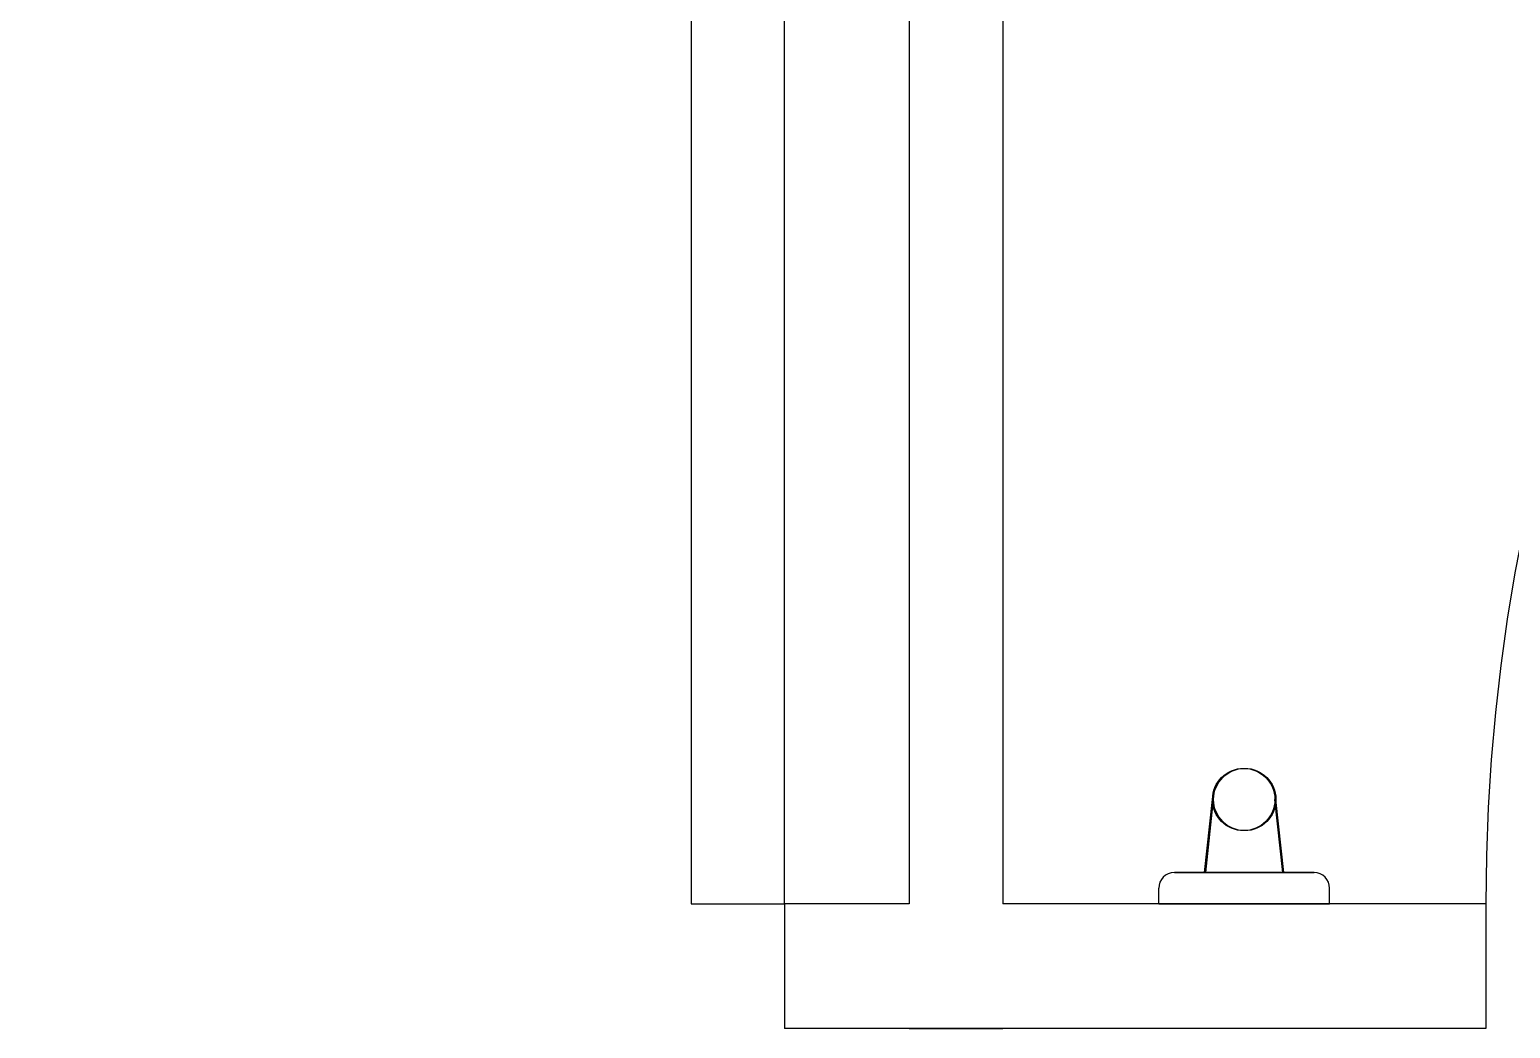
# Model space of a CAD drawing. Header units: inches. Extents: x 542787 to 543192, y 9574025 to 9574373.
# Drawn here: x 543040.2588 to 543040.7339, y 9574113.8045 to 9574114.1251 of the extents above; entities that cross this region are included whole.
import ezdxf

# ---------------------------------------------------------------- set-up
doc = ezdxf.new("R2010")
doc.units = ezdxf.units.IN
doc.header["$MEASUREMENT"] = 0
doc.layers.add('I-ARQ', color=8, linetype='Continuous')

msp = doc.modelspace()

# ---------------------------------------------------------------- linework, layer by layer
at = {"layer": 'I-ARQ'}
for p, q in [((543040.54101, 9574115.05451), (543040.54101, 9574113.84451)), ((543040.57101, 9574115.05451), (543040.57101, 9574113.84451)), ((543040.47101, 9574114.44451), (543040.47101, 9574113.84451)), ((543040.50101, 9574113.84451), (543040.50101, 9574114.44451)), ((543040.63581, 9574113.85451), (543040.63834, 9574113.87797)), ((543040.63615, 9574113.85451), (543040.63868, 9574113.87797)), ((543040.66086, 9574113.85451), (543040.65834, 9574113.87797)), ((543040.66121, 9574113.85451), (543040.65868, 9574113.87797)), ((543040.62609, 9574113.85451), (543040.67092, 9574113.85451)), ((543040.67092, 9574113.85451), (543040.62609, 9574113.85451)), ((543040.62109, 9574113.84451), (543040.62109, 9574113.84951)), ((543040.62109, 9574113.84451), (543040.62109, 9574113.84951)), ((543040.67592, 9574113.84451), (543040.67592, 9574113.84951)), ((543040.67592, 9574113.84451), (543040.67592, 9574113.84951)), ((543040.47101, 9574113.84451), (543040.50101, 9574113.84451)), ((543040.50101, 9574113.84451), (543040.50101, 9574113.80451)), ((543040.54101, 9574113.84451), (543040.50101, 9574113.84451)), ((543040.72601, 9574113.84451), (543040.57101, 9574113.84451)), ((543040.62109, 9574113.84451), (543040.67592, 9574113.84451)), ((543040.67592, 9574113.84451), (543040.62109, 9574113.84451)), ((543040.72601, 9574113.84451), (543040.72601, 9574113.80451)), ((543040.72601, 9574113.80451), (543040.50101, 9574113.80451)), ((543040.54101, 9574113.80451), (543040.57101, 9574113.80451))]:
    msp.add_line(p, q, dxfattribs=at)
for centre in [(543040.64834, 9574113.87797), (543040.64868, 9574113.87797)]:
    msp.add_circle(centre, 0.01, dxfattribs=at)
for centre, radius, start, end in [((543040.50101, 9574113.84451), 0.6, 90, 180), ((543041.32601, 9574113.84451), 0.6, 90, 180), ((543040.62609, 9574113.84951), 0.005, 90, 180), ((543040.62609, 9574113.84951), 0.005, 90, 180), ((543040.67092, 9574113.84951), 0.005, 0, 90), ((543040.67092, 9574113.84951), 0.005, 0, 90)]:
    msp.add_arc(centre, radius, start, end, dxfattribs=at)

doc.saveas('drawing.dxf')
